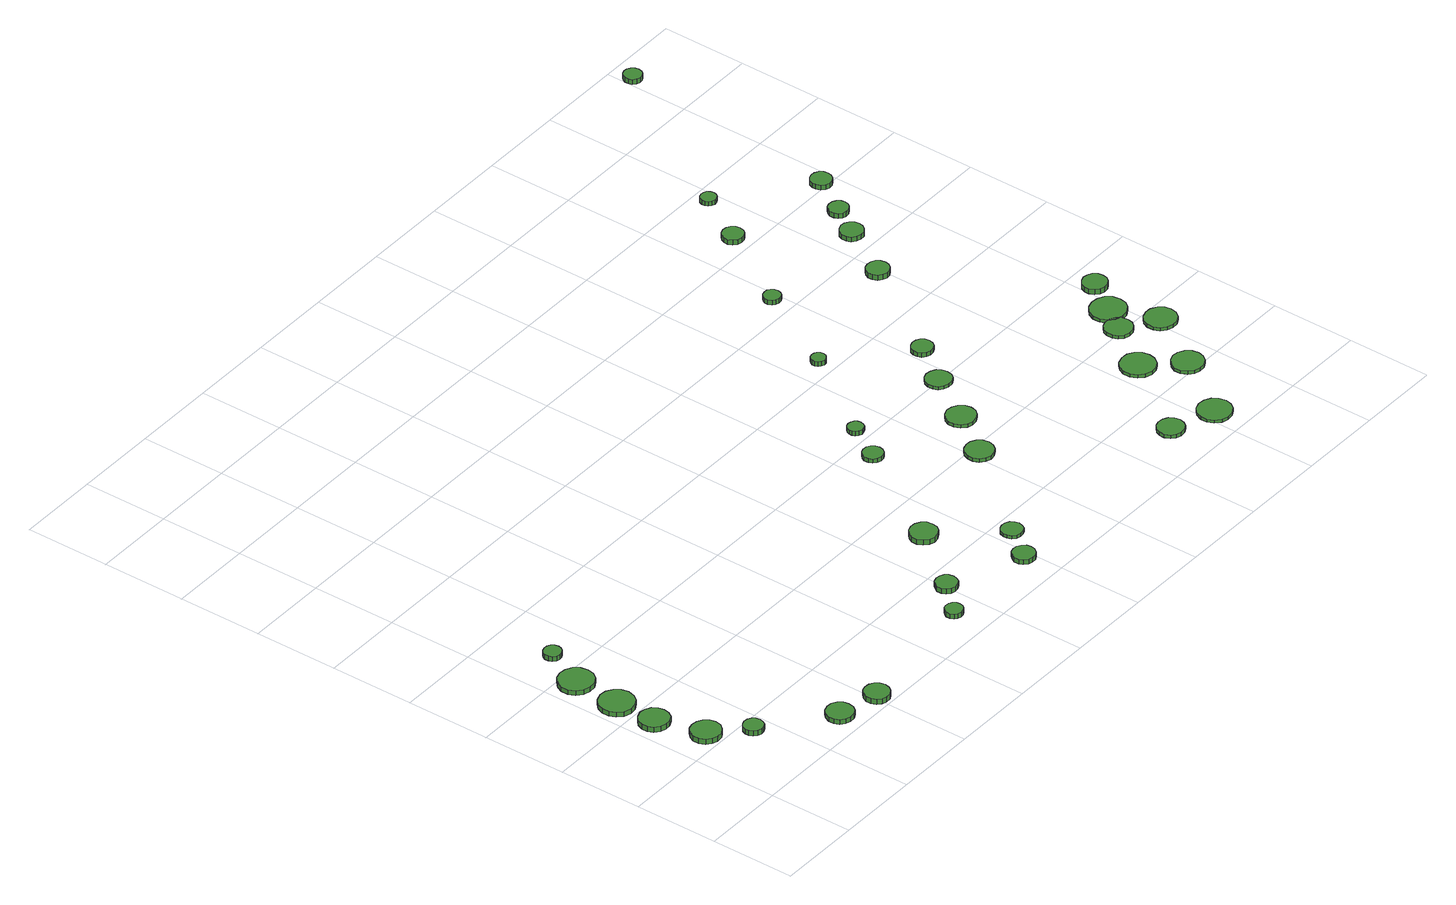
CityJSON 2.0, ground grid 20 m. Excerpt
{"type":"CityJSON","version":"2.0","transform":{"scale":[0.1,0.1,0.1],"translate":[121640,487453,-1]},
"CityObjects":{
"tree1":{"type":"SolitaryVegetationObject","attributes":{"function":"something"},"geometry":[{"type":"MultiSurface","lod":"1","boundaries":[[[0,1,2,3,4,5,6,7,8,9,10,11,12,13,14]],[[15,16,17,18,19,20,21,22,23,24,25,26,27,28,29]],[[0,29,28,1]],[[1,28,27,2]],[[2,27,26,3]],[[3,26,25,4]],[[4,25,24,5]],[[5,24,23,6]],[[6,23,22,7]],[[7,22,21,8]],[[8,21,20,9]],[[9,20,19,10]],[[10,19,18,11]],[[11,18,17,12]],[[12,17,16,13]],[[13,16,15,14]],[[14,15,29,0]]]}]},
"tree2":{"type":"SolitaryVegetationObject","attributes":{"function":"something"},"geometry":[{"type":"MultiSurface","lod":"1","boundaries":[[[30,31,32,33,34,35,36,37,38,39,40,41,42,43,44]],[[45,46,47,48,49,50,51,52,53,54,55,56,57,58,59]],[[30,59,58,31]],[[31,58,57,32]],[[32,57,56,33]],[[33,56,55,34]],[[34,55,54,35]],[[35,54,53,36]],[[36,53,52,37]],[[37,52,51,38]],[[38,51,50,39]],[[39,50,49,40]],[[40,49,48,41]],[[41,48,47,42]],[[42,47,46,43]],[[43,46,45,44]],[[44,45,59,30]]]}]},
"tree3":{"type":"SolitaryVegetationObject","attributes":{"function":"something"},"geometry":[{"type":"MultiSurface","lod":"1","boundaries":[[[60,61,62,63,64,65,66,67,68,69,70,71,72,73,74]],[[75,76,77,78,79,80,81,82,83,84,85,86,87,88,89]],[[60,89,88,61]],[[61,88,87,62]],[[62,87,86,63]],[[63,86,85,64]],[[64,85,84,65]],[[65,84,83,66]],[[66,83,82,67]],[[67,82,81,68]],[[68,81,80,69]],[[69,80,79,70]],[[70,79,78,71]],[[71,78,77,72]],[[72,77,76,73]],[[73,76,75,74]],[[74,75,89,60]]]}]},
"tree4":{"type":"SolitaryVegetationObject","attributes":{"function":"something"},"geometry":[{"type":"MultiSurface","lod":"1","boundaries":[[[90,91,92,93,94,95,96,97,98,99,100,101,102,103,104]],[[105,106,107,108,109,110,111,112,113,114,115,116,117,118,119]],[[90,119,118,91]],[[91,118,117,92]],[[92,117,116,93]],[[93,116,115,94]],[[94,115,114,95]],[[95,114,113,96]],[[96,113,112,97]],[[97,112,111,98]],[[98,111,110,99]],[[99,110,109,100]],[[100,109,108,101]],[[101,108,107,102]],[[102,107,106,103]],[[103,106,105,104]],[[104,105,119,90]]]}]},
"tree5":{"type":"SolitaryVegetationObject","attributes":{"function":"something"},"geometry":[{"type":"MultiSurface","lod":"1","boundaries":[[[120,121,122,123,124,125,126,127,128,129,130,131,132,133,134]],[[135,136,137,138,139,140,141,142,143,144,145,146,147,148,149]],[[120,149,148,121]],[[121,148,147,122]],[[122,147,146,123]],[[123,146,145,124]],[[124,145,144,125]],[[125,144,143,126]],[[126,143,142,127]],[[127,142,141,128]],[[128,141,140,129]],[[129,140,139,130]],[[130,139,138,131]],[[131,138,137,132]],[[132,137,136,133]],[[133,136,135,134]],[[134,135,149,120]]]}]},
"tree6":{"type":"SolitaryVegetationObject","attributes":{"function":"something"},"geometry":[{"type":"MultiSurface","lod":"1","boundaries":[[[150,151,152,153,154,155,156,157,158,159,160,161,162,163,164]],[[165,166,167,168,169,170,171,172,173,174,175,176,177,178,179]],[[150,179,178,151]],[[151,178,177,152]],[[152,177,176,153]],[[153,176,175,154]],[[154,175,174,155]],[[155,174,173,156]],[[156,173,172,157]],[[157,172,171,158]],[[158,171,170,159]],[[159,170,169,160]],[[160,169,168,161]],[[161,168,167,162]],[[162,167,166,163]],[[163,166,165,164]],[[164,165,179,150]]]}]},
"tree7":{"type":"SolitaryVegetationObject","attributes":{"function":"something"},"geometry":[{"type":"MultiSurface","lod":"1","boundaries":[[[180,181,182,183,184,185,186,187,188,189,190,191,192,193,194]],[[195,196,197,198,199,200,201,202,203,204,205,206,207,208,209]],[[180,209,208,181]],[[181,208,207,182]],[[182,207,206,183]],[[183,206,205,184]],[[184,205,204,185]],[[185,204,203,186]],[[186,203,202,187]],[[187,202,201,188]],[[188,201,200,189]],[[189,200,199,190]],[[190,199,198,191]],[[191,198,197,192]],[[192,197,196,193]],[[193,196,195,194]],[[194,195,209,180]]]}]},
"tree8":{"type":"SolitaryVegetationObject","attributes":{"function":"something"},"geometry":[{"type":"MultiSurface","lod":"1","boundaries":[[[210,211,212,213,214,215,216,217,218,219,220,221,222,223,224]],[[225,226,227,228,229,230,231,232,233,234,235,236,237,238,239]],[[210,239,238,211]],[[211,238,237,212]],[[212,237,236,213]],[[213,236,235,214]],[[214,235,234,215]],[[215,234,233,216]],[[216,233,232,217]],[[217,232,231,218]],[[218,231,230,219]],[[219,230,229,220]],[[220,229,228,221]],[[221,228,227,222]],[[222,227,226,223]],[[223,226,225,224]],[[224,225,239,210]]]}]},
"tree9":{"type":"SolitaryVegetationObject","attributes":{"function":"something"},"geometry":[{"type":"MultiSurface","lod":"1","boundaries":[[[240,241,242,243,244,245,246,247,248,249,250,251,252,253,254]],[[255,256,257,258,259,260,261,262,263,264,265,266,267,268,269]],[[240,269,268,241]],[[241,268,267,242]],[[242,267,266,243]],[[243,266,265,244]],[[244,265,264,245]],[[245,264,263,246]],[[246,263,262,247]],[[247,262,261,248]],[[248,261,260,249]],[[249,260,259,250]],[[250,259,258,251]],[[251,258,257,252]],[[252,257,256,253]],[[253,256,255,254]],[[254,255,269,240]]]}]},
"tree10":{"type":"SolitaryVegetationObject","attributes":{"function":"something"},"geometry":[{"type":"MultiSurface","lod":"1","boundaries":[[[270,271,272,273,274,275,276,277,278,279,280,281,282,283,284]],[[285,286,287,288,289,290,291,292,293,294,295,296,297,298,299]],[[270,299,298,271]],[[271,298,297,272]],[[272,297,296,273]],[[273,296,295,274]],[[274,295,294,275]],[[275,294,293,276]],[[276,293,292,277]],[[277,292,291,278]],[[278,291,290,279]],[[279,290,289,280]],[[280,289,288,281]],[[281,288,287,282]],[[282,287,286,283]],[[283,286,285,284]],[[284,285,299,270]]]}]},
"tree11":{"type":"SolitaryVegetationObject","attributes":{"function":"something"},"geometry":[{"type":"MultiSurface","lod":"1","boundaries":[[[300,301,302,303,304,305,306,307,308,309,310,311,312,313,314]],[[315,316,317,318,319,320,321,322,323,324,325,326,327,328,329]],[[300,329,328,301]],[[301,328,327,302]],[[302,327,326,303]],[[303,326,325,304]],[[304,325,324,305]],[[305,324,323,306]],[[306,323,322,307]],[[307,322,321,308]],[[308,321,320,309]],[[309,320,319,310]],[[310,319,318,311]],[[311,318,317,312]],[[312,317,316,313]],[[313,316,315,314]],[[314,315,329,300]]]}]},
"tree12":{"type":"SolitaryVegetationObject","attributes":{"function":"something"},"geometry":[{"type":"MultiSurface","lod":"1","boundaries":[[[330,331,332,333,334,335,336,337,338,339,340,341,342,343,344]],[[345,346,347,348,349,350,351,352,353,354,355,356,357,358,359]],[[330,359,358,331]],[[331,358,357,332]],[[332,357,356,333]],[[333,356,355,334]],[[334,355,354,335]],[[335,354,353,336]],[[336,353,352,337]],[[337,352,351,338]],[[338,351,350,339]],[[339,350,349,340]],[[340,349,348,341]],[[341,348,347,342]],[[342,347,346,343]],[[343,346,345,344]],[[344,345,359,330]]]}]},
"tree13":{"type":"SolitaryVegetationObject","attributes":{"function":"something"},"geometry":[{"type":"MultiSurface","lod":"1","boundaries":[[[360,361,362,363,364,365,366,367,368,369,370,371,372,373,374]],[[375,376,377,378,379,380,381,382,383,384,385,386,387,388,389]],[[360,389,388,361]],[[361,388,387,362]],[[362,387,386,363]],[[363,386,385,364]],[[364,385,384,365]],[[365,384,383,366]],[[366,383,382,367]],[[367,382,381,368]],[[368,381,380,369]],[[369,380,379,370]],[[370,379,378,371]],[[371,378,377,372]],[[372,377,376,373]],[[373,376,375,374]],[[374,375,389,360]]]}]},
"tree14":{"type":"SolitaryVegetationObject","attributes":{"function":"something"},"geometry":[{"type":"MultiSurface","lod":"1","boundaries":[[[390,391,392,393,394,395,396,397,398,399,400,401,402,403,404]],[[405,406,407,408,409,410,411,412,413,414,415,416,417,418,419]],[[390,419,418,391]],[[391,418,417,392]],[[392,417,416,393]],[[393,416,415,394]],[[394,415,414,395]],[[395,414,413,396]],[[396,413,412,397]],[[397,412,411,398]],[[398,411,410,399]],[[399,410,409,400]],[[400,409,408,401]],[[401,408,407,402]],[[402,407,406,403]],[[403,406,405,404]],[[404,405,419,390]]]}]},
"tree15":{"type":"SolitaryVegetationObject","attributes":{"function":"something"},"geometry":[{"type":"MultiSurface","lod":"1","boundaries":[[[420,421,422,423,424,425,426,427,428,429,430,431,432,433,434]],[[435,436,437,438,439,440,441,442,443,444,445,446,447,448,449]],[[420,449,448,421]],[[421,448,447,422]],[[422,447,446,423]],[[423,446,445,424]],[[424,445,444,425]],[[425,444,443,426]],[[426,443,442,427]],[[427,442,441,428]],[[428,441,440,429]],[[429,440,439,430]],[[430,439,438,431]],[[431,438,437,432]],[[432,437,436,433]],[[433,436,435,434]],[[434,435,449,420]]]}]},
"tree16":{"type":"SolitaryVegetationObject","attributes":{"function":"something"},"geometry":[{"type":"MultiSurface","lod":"1","boundaries":[[[450,451,452,453,454,455,456,457,458,459,460,461,462,463,464]],[[465,466,467,468,469,470,471,472,473,474,475,476,477,478,479]],[[450,479,478,451]],[[451,478,477,452]],[[452,477,476,453]],[[453,476,475,454]],[[454,475,474,455]],[[455,474,473,456]],[[456,473,472,457]],[[457,472,471,458]],[[458,471,470,459]],[[459,470,469,460]],[[460,469,468,461]],[[461,468,467,462]],[[462,467,466,463]],[[463,466,465,464]],[[464,465,479,450]]]}]},
"tree17":{"type":"SolitaryVegetationObject","attributes":{"function":"something"},"geometry":[{"type":"MultiSurface","lod":"1","boundaries":[[[480,481,482,483,484,485,486,487,488,489,490,491,492,493,494]],[[495,496,497,498,499,500,501,502,503,504,505,506,507,508,509]],[[480,509,508,481]],[[481,508,507,482]],[[482,507,506,483]],[[483,506,505,484]],[[484,505,504,485]],[[485,504,503,486]],[[486,503,502,487]],[[487,502,501,488]],[[488,501,500,489]],[[489,500,499,490]],[[490,499,498,491]],[[491,498,497,492]],[[492,497,496,493]],[[493,496,495,494]],[[494,495,509,480]]]}]},
"tree18":{"type":"SolitaryVegetationObject","attributes":{"function":"something"},"geometry":[{"type":"MultiSurface","lod":"1","boundaries":[[[510,511,512,513,514,515,516,517,518,519,520,521,522,523,524]],[[525,526,527,528,529,530,531,532,533,534,535,536,537,538,539]],[[510,539,538,511]],[[511,538,537,512]],[[512,537,536,513]],[[513,536,535,514]],[[514,535,534,515]],[[515,534,533,516]],[[516,533,532,517]],[[517,532,531,518]],[[518,531,530,519]],[[519,530,529,520]],[[520,529,528,521]],[[521,528,527,522]],[[522,527,526,523]],[[523,526,525,524]],[[524,525,539,510]]]}]},
"tree19":{"type":"SolitaryVegetationObject","attributes":{"function":"something"},"geometry":[{"type":"MultiSurface","lod":"1","boundaries":[[[540,541,542,543,544,545,546,547,548,549,550,551,552,553,554]],[[555,556,557,558,559,560,561,562,563,564,565,566,567,568,569]],[[540,569,568,541]],[[541,568,567,542]],[[542,567,566,543]],[[543,566,565,544]],[[544,565,564,545]],[[545,564,563,546]],[[546,563,562,547]],[[547,562,561,548]],[[548,561,560,549]],[[549,560,559,550]],[[550,559,558,551]],[[551,558,557,552]],[[552,557,556,553]],[[553,556,555,554]],[[554,555,569,540]]]}]},
"tree20":{"type":"SolitaryVegetationObject","attributes":{"function":"something"},"geometry":[{"type":"MultiSurface","lod":"1","boundaries":[[[570,571,572,573,574,575,576,577,578,579,580,581,582,583,584]],[[585,586,587,588,589,590,591,592,593,594,595,596,597,598,599]],[[570,599,598,571]],[[571,598,597,572]],[[572,597,596,573]],[[573,596,595,574]],[[574,595,594,575]],[[575,594,593,576]],[[576,593,592,577]],[[577,592,591,578]],[[578,591,590,579]],[[579,590,589,580]],[[580,589,588,581]],[[581,588,587,582]],[[582,587,586,583]],[[583,586,585,584]],[[584,585,599,570]]]}]},
"tree21":{"type":"SolitaryVegetationObject","attributes":{"function":"something"},"geometry":[{"type":"MultiSurface","lod":"1","boundaries":[[[600,601,602,603,604,605,606,607,608,609,610,611,612,613,614]],[[615,616,617,618,619,620,621,622,623,624,625,626,627,628,629]],[[600,629,628,601]],[[601,628,627,602]],[[602,627,626,603]],[[603,626,625,604]],[[604,625,624,605]],[[605,624,623,606]],[[606,623,622,607]],[[607,622,621,608]],[[608,621,620,609]],[[609,620,619,610]],[[610,619,618,611]],[[611,618,617,612]],[[612,617,616,613]],[[613,616,615,614]],[[614,615,629,600]]]}]},
"tree22":{"type":"SolitaryVegetationObject","attributes":{"function":"something"},"geometry":[{"type":"MultiSurface","lod":"1","boundaries":[[[630,631,632,633,634,635,636,637,638,639,640,641,642,643,644]],[[645,646,647,648,649,650,651,652,653,654,655,656,657,658,659]],[[630,659,658,631]],[[631,658,657,632]],[[632,657,656,633]],[[633,656,655,634]],[[634,655,654,635]],[[635,654,653,636]],[[636,653,652,637]],[[637,652,651,638]],[[638,651,650,639]],[[639,650,649,640]],[[640,649,648,641]],[[641,648,647,642]],[[642,647,646,643]],[[643,646,645,644]],[[644,645,659,630]]]}]},
"tree23":{"type":"SolitaryVegetationObject","attributes":{"function":"something"},"geometry":[{"type":"MultiSurface","lod":"1","boundaries":[[[660,661,662,663,664,665,666,667,668,669,670,671,672,673,674]],[[675,676,677,678,679,680,681,682,683,684,685,686,687,688,689]],[[660,689,688,661]],[[661,688,687,662]],[[662,687,686,663]],[[663,686,685,664]],[[664,685,684,665]],[[665,684,683,666]],[[666,683,682,667]],[[667,682,681,668]],[[668,681,680,669]],[[669,680,679,670]],[[670,679,678,671]],[[671,678,677,672]],[[672,677,676,673]],[[673,676,675,674]],[[674,675,689,660]]]}]},
"tree24":{"type":"SolitaryVegetationObject","attributes":{"function":"something"},"geometry":[{"type":"MultiSurface","lod":"1","boundaries":[[[690,691,692,693,694,695,696,697,698,699,700,701,702,703,704]],[[705,706,707,708,709,710,711,712,713,714,715,716,717,718,719]],[[690,719,718,691]],[[691,718,717,692]],[[692,717,716,693]],[[693,716,715,694]],[[694,715,714,695]],[[695,714,713,696]],[[696,713,712,697]],[[697,712,711,698]],[[698,711,710,699]],[[699,710,709,700]],[[700,709,708,701]],[[701,708,707,702]],[[702,707,706,703]],[[703,706,705,704]],[[704,705,719,690]]]}]},
"tree25":{"type":"SolitaryVegetationObject","attributes":{"function":"something"},"geometry":[{"type":"MultiSurface","lod":"1","boundaries":[[[720,721,722,723,724,725,726,727,728,729,730,731,732,733,734]],[[735,736,737,738,739,740,741,742,743,744,745,746,747,748,749]],[[720,749,748,721]],[[721,748,747,722]],[[722,747,746,723]],[[723,746,745,724]],[[724,745,744,725]],[[725,744,743,726]],[[726,743,742,727]],[[727,742,741,728]],[[728,741,740,729]],[[729,740,739,730]],[[730,739,738,731]],[[731,738,737,732]],[[732,737,736,733]],[[733,736,735,734]],[[734,735,749,720]]]}]},
"tree26":{"type":"SolitaryVegetationObject","attributes":{"function":"something"},"geometry":[{"type":"MultiSurface","lod":"1","boundaries":[[[750,751,752,753,754,755,756,757,758,759,760,761,762,763,764]],[[765,766,767,768,769,770,771,772,773,774,775,776,777,778,779]],[[750,779,778,751]],[[751,778,777,752]],[[752,777,776,753]],[[753,776,775,754]],[[754,775,774,755]],[[755,774,773,756]],[[756,773,772,757]],[[757,772,771,758]],[[758,771,770,759]],[[759,770,769,760]],[[760,769,768,761]],[[761,768,767,762]],[[762,767,766,763]],[[763,766,765,764]],[[764,765,779,750]]]}]},
"tree27":{"type":"SolitaryVegetationObject","attributes":{"function":"something"},"geometry":[{"type":"MultiSurface","lod":"1","boundaries":[[[780,781,782,783,784,785,786,787,788,789,790,791,792,793,794]],[[795,796,797,798,799,800,801,802,803,804,805,806,807,808,809]],[[780,809,808,781]],[[781,808,807,782]],[[782,807,806,783]],[[783,806,805,784]],[[784,805,804,785]],[[785,804,803,786]],[[786,803,802,787]],[[787,802,801,788]],[[788,801,800,789]],[[789,800,799,790]],[[790,799,798,791]],[[791,798,797,792]],[[792,797,796,793]],[[793,796,795,794]],[[794,795,809,780]]]}]},
"tree28":{"type":"SolitaryVegetationObject","attributes":{"function":"something"},"geometry":[{"type":"MultiSurface","lod":"1","boundaries":[[[810,811,812,813,814,815,816,817,818,819,820,821,822,823,824]],[[825,826,827,828,829,830,831,832,833,834,835,836,837,838,839]],[[810,839,838,811]],[[811,838,837,812]],[[812,837,836,813]],[[813,836,835,814]],[[814,835,834,815]],[[815,834,833,816]],[[816,833,832,817]],[[817,832,831,818]],[[818,831,830,819]],[[819,830,829,820]],[[820,829,828,821]],[[821,828,827,822]],[[822,827,826,823]],[[823,826,825,824]],[[824,825,839,810]]]}]},
"tree29":{"type":"SolitaryVegetationObject","attributes":{"function":"something"},"geometry":[{"type":"MultiSurface","lod":"1","boundaries":[[[840,841,842,843,844,845,846,847,848,849,850,851,852,853,854]],[[855,856,857,858,859,860,861,862,863,864,865,866,867,868,869]],[[840,869,868,841]],[[841,868,867,842]],[[842,867,866,843]],[[843,866,865,844]],[[844,865,864,845]],[[845,864,863,846]],[[846,863,862,847]],[[847,862,861,848]],[[848,861,860,849]],[[849,860,859,850]],[[850,859,858,851]],[[851,858,857,852]],[[852,857,856,853]],[[853,856,855,854]],[[854,855,869,840]]]}]},
"tree30":{"type":"SolitaryVegetationObject","attributes":{"function":"something"},"geometry":[{"type":"MultiSurface","lod":"1","boundaries":[[[870,871,872,873,874,875,876,877,878,879,880,881,882,883,884]],[[885,886,887,888,889,890,891,892,893,894,895,896,897,898,899]],[[870,899,898,871]],[[871,898,897,872]],[[872,897,896,873]],[[873,896,895,874]],[[874,895,894,875]],[[875,894,893,876]],[[876,893,892,877]],[[877,892,891,878]],[[878,891,890,879]],[[879,890,889,880]],[[880,889,888,881]],[[881,888,887,882]],[[882,887,886,883]],[[883,886,885,884]],[[884,885,899,870]]]}]},
"tree31":{"type":"SolitaryVegetationObject","attributes":{"function":"something"},"geometry":[{"type":"MultiSurface","lod":"1","boundaries":[[[900,901,902,903,904,905,906,907,908,909,910,911,912,913,914]],[[915,916,917,918,919,920,921,922,923,924,925,926,927,928,929]],[[900,929,928,901]],[[901,928,927,902]],[[902,927,926,903]],[[903,926,925,904]],[[904,925,924,905]],[[905,924,923,906]],[[906,923,922,907]],[[907,922,921,908]],[[908,921,920,909]],[[909,920,919,910]],[[910,919,918,911]],[[911,918,917,912]],[[912,917,916,913]],[[913,916,915,914]],[[914,915,929,900]]]}]},
"tree32":{"type":"SolitaryVegetationObject","attributes":{"function":"something"},"geometry":[{"type":"MultiSurface","lod":"1","boundaries":[[[930,931,932,933,934,935,936,937,938,939,940,941,942,943,944]],[[945,946,947,948,949,950,951,952,953,954,955,956,957,958,959]],[[930,959,958,931]],[[931,958,957,932]],[[932,957,956,933]],[[933,956,955,934]],[[934,955,954,935]],[[935,954,953,936]],[[936,953,952,937]],[[937,952,951,938]],[[938,951,950,939]],[[939,950,949,940]],[[940,949,948,941]],[[941,948,947,942]],[[942,947,946,943]],[[943,946,945,944]],[[944,945,959,930]]]}]},
"tree33":{"type":"SolitaryVegetationObject","attributes":{"function":"something"},"geometry":[{"type":"MultiSurface","lod":"1","boundaries":[[[960,961,962,963,964,965,966,967,968,969,970,971,972,973,974]],[[975,976,977,978,979,980,981,982,983,984,985,986,987,988,989]],[[960,989,988,961]],[[961,988,987,962]],[[962,987,986,963]],[[963,986,985,964]],[[964,985,984,965]],[[965,984,983,966]],[[966,983,982,967]],[[967,982,981,968]],[[968,981,980,969]],[[969,980,979,970]],[[970,979,978,971]],[[971,978,977,972]],[[972,977,976,973]],[[973,976,975,974]],[[974,975,989,960]]]}]},
"tree34":{"type":"SolitaryVegetationObject","attributes":{"function":"something"},"geometry":[{"type":"MultiSurface","lod":"1","boundaries":[[[990,991,992,993,994,995,996,997,998,999,1000,1001,1002,1003,1004]],[[1005,1006,1007,1008,1009,1010,1011,1012,1013,1014,1015,1016,1017,1018,1019]],[[990,1019,1018,991]],[[991,1018,1017,992]],[[992,1017,1016,993]],[[993,1016,1015,994]],[[994,1015,1014,995]],[[995,1014,1013,996]],[[996,1013,1012,997]],[[997,1012,1011,998]],[[998,1011,1010,999]],[[999,1010,1009,1000]],[[1000,1009,1008,1001]],[[1001,1008,1007,1002]],[[1002,1007,1006,1003]],[[1003,1006,1005,1004]],[[1004,1005,1019,990]]]}]},
"tree35":{"type":"SolitaryVegetationObject","attributes":{"function":"something"},"geometry":[{"type":"MultiSurface","lod":"1","boundaries":[[[1020,1021,1022,1023,1024,1025,1026,1027,1028,1029,1030,1031,1032,1033,1034]],[[1035,1036,1037,1038,1039,1040,1041,1042,1043,1044,1045,1046,1047,1048,1049]],[[1020,1049,1048,1021]],[[1021,1048,1047,1022]],[[1022,1047,1046,1023]],[[1023,1046,1045,1024]],[[1024,1045,1044,1025]],[[1025,1044,1043,1026]],[[1026,1043,1042,1027]],[[1027,1042,1041,1028]],[[1028,1041,1040,1029]],[[1029,1040,1039,1030]],[[1030,1039,1038,1031]],[[1031,1038,1037,1032]],[[1032,1037,1036,1033]],[[1033,1036,1035,1034]],[[1034,1035,1049,1020]]]}]},
"tree36":{"type":"SolitaryVegetationObject","attributes":{"function":"something"},"geometry":[{"type":"MultiSurface","lod":"1","boundaries":[[[1050,1051,1052,1053,1054,1055,1056,1057,1058,1059,1060,1061,1062,1063,1064]],[[1065,1066,1067,1068,1069,1070,1071,1072,1073,1074,1075,1076,1077,1078,1079]],[[1050,1079,1078,1051]],[[1051,1078,1077,1052]],[[1052,1077,1076,1053]],[[1053,1076,1075,1054]],[[1054,1075,1074,1055]],[[1055,1074,1073,1056]],[[1056,1073,1072,1057]],[[1057,1072,1071,1058]],[[1058,1071,1070,1059]],[[1059,1070,1069,1060]],[[1060,1069,1068,1061]],[[1061,1068,1067,1062]],[[1062,1067,1066,1063]],[[1063,1066,1065,1064]],[[1064,1065,1079,1050]]]}]}
},
"vertices":[
[116,236,25],[113,250,25],[104,261,25],[92,268,25],[77,270,25],[64,266,25],[53,256,25],[47,243,25],[47,228,25],[53,215,25],[64,206,25],[77,201,25],[92,203,25],[104,210,25],[113,221,25],[113,221,12],[104,210,12],[92,203,12],[77,201,12],[64,206,12],[53,215,12],[47,228,12],[47,243,12],[53,256,12],[64,266,12],[77,270,12],[92,268,12],[104,261,12],[113,250,12],[116,236,12],
[85,348,24],[82,362,24],[74,374,24],[61,381,24],[47,383,24],[33,378,24],[22,369,24],[16,355,24],[16,341,24],[22,328,24],[33,318,24],[47,314,24],[61,315,24],[74,322,24],[82,334,24],[82,334,11],[74,322,11],[61,315,11],[47,314,11],[33,318,11],[22,328,11],[16,341,11],[16,355,11],[22,369,11],[33,378,11],[47,383,11],[61,381,11],[74,374,11],[82,362,11],[85,348,11],
[88,444,26],[84,461,26],[74,474,26],[60,483,26],[43,485,26],[26,479,26],[14,468,26],[7,452,26],[7,435,26],[14,420,26],[26,408,26],[43,403,26],[60,405,26],[74,413,26],[84,427,26],[84,427,14],[74,413,14],[60,405,14],[43,403,14],[26,408,14],[14,420,14],[7,435,14],[7,452,14],[14,468,14],[26,479,14],[43,485,14],[60,483,14],[74,474,14],[84,461,14],[88,444,14],
[178,167,25],[176,177,25],[171,184,25],[162,189,25],[153,190,25],[144,187,25],[137,181,25],[133,172,25],[133,162,25],[137,154,25],[144,147,25],[153,144,25],[162,145,25],[171,150,25],[176,158,25],[176,158,12],[171,150,12],[162,145,12],[153,144,12],[144,147,12],[137,154,12],[133,162,12],[133,172,12],[137,181,12],[144,187,12],[153,190,12],[162,189,12],[171,184,12],[176,177,12],[178,167,12],
[98,558,25],[95,575,25],[85,589,25],[70,597,25],[53,599,25],[37,594,25],[24,582,25],[17,567,25],[17,550,25],[24,534,25],[37,523,25],[53,518,25],[70,519,25],[85,528,25],[95,542,25],[95,542,13],[85,528,13],[70,519,13],[53,518,13],[37,523,13],[24,534,13],[17,550,13],[17,567,13],[24,582,13],[37,594,13],[53,599,13],[70,597,13],[85,589,13],[95,575,13],[98,558,13],
[128,658,24],[126,667,24],[121,674,24],[113,678,24],[105,679,24],[97,676,24],[90,670,24],[87,663,24],[87,654,24],[90,646,24],[97,640,24],[105,638,24],[113,639,24],[121,643,24],[126,650,24],[126,650,12],[121,643,12],[113,639,12],[105,638,12],[97,640,12],[90,646,12],[87,654,12],[87,663,12],[90,670,12],[97,676,12],[105,679,12],[113,678,12],[121,674,12],[126,667,12],[128,658,12],
[336,54,23],[334,67,23],[326,77,23],[315,84,23],[302,85,23],[289,81,23],[280,72,23],[274,60,23],[274,47,23],[280,35,23],[289,27,23],[302,23,23],[315,24,23],[326,30,23],[334,41,23],[334,41,11],[326,30,11],[315,24,11],[302,23,11],[289,27,11],[280,35,11],[274,47,11],[274,60,11],[280,72,11],[289,81,11],[302,85,11],[315,84,11],[326,77,11],[334,67,11],[336,54,11],
[436,34,23],[433,46,23],[426,56,23],[416,62,23],[403,63,23],[392,60,23],[383,51,23],[378,40,23],[378,28,23],[383,17,23],[392,9,23],[403,5,23],[416,6,23],[426,12,23],[433,22,23],[433,22,10],[426,12,10],[416,6,10],[403,5,10],[392,9,10],[383,17,10],[378,28,10],[378,40,10],[383,51,10],[392,60,10],[403,63,10],[416,62,10],[426,56,10],[433,46,10],[436,34,10],
[750,77,28],[749,85,28],[743,92,28],[736,96,28],[727,97,28],[719,95,28],[713,89,28],[709,81,28],[709,72,28],[713,64,28],[719,59,28],[727,56,28],[736,57,28],[743,61,28],[749,68,28],[749,68,16],[743,61,16],[736,57,16],[727,56,16],[719,59,16],[713,64,16],[709,72,16],[709,81,16],[713,89,16],[719,95,16],[727,97,16],[736,96,16],[743,92,16],[749,85,16],[750,77,16],
[821,147,26],[819,158,26],[813,166,26],[804,171,26],[793,172,26],[783,169,26],[776,162,26],[771,153,26],[771,142,26],[776,132,26],[783,125,26],[793,122,26],[804,123,26],[813,128,26],[819,137,26],[819,137,13],[813,128,13],[804,123,13],[793,122,13],[783,125,13],[776,132,13],[771,142,13],[771,153,13],[776,162,13],[783,169,13],[793,172,13],[804,171,13],[813,166,13],[819,158,13],[821,147,13],
[945,297,21],[943,310,21],[935,320,21],[923,327,21],[910,328,21],[898,324,21],[888,315,21],[882,303,21],[882,290,21],[888,278,21],[898,269,21],[910,265,21],[923,266,21],[935,273,21],[943,284,21],[943,284,8],[935,273,8],[923,266,8],[910,265,8],[898,269,8],[888,278,8],[882,290,8],[882,303,8],[888,315,8],[898,324,8],[910,328,8],[923,327,8],[935,320,8],[943,310,8],[945,297,8],
[1009,86,19],[1007,97,19],[1000,105,19],[991,111,19],[980,112,19],[970,109,19],[962,101,19],[957,91,19],[957,80,19],[962,71,19],[970,63,19],[980,60,19],[991,61,19],[1000,66,19],[1007,75,19],[1007,75,7],[1000,66,7],[991,61,7],[980,60,7],[970,63,7],[962,71,7],[957,80,7],[957,91,7],[962,101,7],[970,109,7],[980,112,7],[991,111,7],[1000,105,7],[1007,97,7],[1009,86,7],
[1064,159,15],[1061,169,15],[1055,178,15],[1046,183,15],[1036,184,15],[1026,181,15],[1018,174,15],[1014,164,15],[1014,154,15],[1018,144,15],[1026,137,15],[1036,134,15],[1046,135,15],[1055,140,15],[1061,149,15],[1061,149,7],[1055,140,7],[1046,135,7],[1036,134,7],[1026,137,7],[1018,144,7],[1014,154,7],[1014,164,7],[1018,174,7],[1026,181,7],[1036,184,7],[1046,183,7],[1055,178,7],[1061,169,7],[1064,159,7],
[1096,550,17],[1094,560,17],[1088,568,17],[1080,573,17],[1070,574,17],[1061,571,17],[1053,564,17],[1049,555,17],[1049,545,17],[1053,536,17],[1061,530,17],[1070,527,17],[1080,528,17],[1088,533,17],[1094,541,17],[1094,541,7],[1088,533,7],[1080,528,7],[1070,527,7],[1061,530,7],[1053,536,7],[1049,545,7],[1049,555,7],[1053,564,7],[1061,571,7],[1070,574,7],[1080,573,7],[1088,568,7],[1094,560,7],[1096,550,7],
[1141,634,18],[1139,641,18],[1135,647,18],[1128,651,18],[1120,652,18],[1113,650,18],[1107,644,18],[1104,637,18],[1104,630,18],[1107,623,18],[1113,618,18],[1120,615,18],[1128,616,18],[1135,620,18],[1139,626,18],[1139,626,7],[1135,620,7],[1128,616,7],[1120,615,7],[1113,618,7],[1107,623,7],[1104,630,7],[1104,637,7],[1107,644,7],[1113,650,7],[1120,652,7],[1128,651,7],[1135,647,7],[1139,641,7],[1141,634,7],
[1250,380,16],[1247,394,16],[1239,405,16],[1227,412,16],[1214,413,16],[1201,409,16],[1190,400,16],[1185,387,16],[1185,373,16],[1190,361,16],[1201,352,16],[1214,347,16],[1227,349,16],[1239,356,16],[1247,367,16],[1247,367,7],[1239,356,7],[1227,349,7],[1214,347,7],[1201,352,7],[1190,361,7],[1185,373,7],[1185,387,7],[1190,400,7],[1201,409,7],[1214,413,7],[1227,412,7],[1239,405,7],[1247,394,7],[1250,380,7],
[1325,484,15],[1322,498,15],[1313,510,15],[1301,517,15],[1286,519,15],[1273,514,15],[1262,505,15],[1256,492,15],[1256,477,15],[1262,464,15],[1273,454,15],[1286,450,15],[1301,452,15],[1313,459,15],[1322,470,15],[1322,470,7],[1313,459,7],[1301,452,7],[1286,450,7],[1273,454,7],[1262,464,7],[1256,477,7],[1256,492,7],[1262,505,7],[1273,514,7],[1286,519,7],[1301,517,7],[1313,510,7],[1322,498,7],[1325,484,7],
[1277,836,25],[1276,843,25],[1272,849,25],[1266,852,25],[1259,853,25],[1252,851,25],[1247,846,25],[1244,840,25],[1244,833,25],[1247,826,25],[1252,822,25],[1259,819,25],[1266,820,25],[1272,824,25],[1276,829,25],[1276,829,13],[1272,824,13],[1266,820,13],[1259,819,13],[1252,822,13],[1247,826,13],[1244,833,13],[1244,840,13],[1247,846,13],[1252,851,13],[1259,853,13],[1266,852,13],[1272,849,13],[1276,843,13],[1277,836,13],
[1394,600,15],[1392,612,15],[1385,622,15],[1374,628,15],[1361,630,15],[1349,626,15],[1340,617,15],[1335,606,15],[1335,593,15],[1340,582,15],[1349,574,15],[1361,570,15],[1374,571,15],[1385,577,15],[1392,587,15],[1392,587,7],[1385,577,7],[1374,571,7],[1361,570,7],[1349,574,7],[1340,582,7],[1335,593,7],[1335,606,7],[1340,617,7],[1349,626,7],[1361,630,7],[1374,628,7],[1385,622,7],[1392,612,7],[1394,600,7],
[1554,110,16],[1551,123,16],[1544,133,16],[1533,139,16],[1520,141,16],[1508,137,16],[1498,128,16],[1493,116,16],[1493,104,16],[1498,92,16],[1508,84,16],[1520,80,16],[1533,81,16],[1544,87,16],[1551,98,16],[1551,98,7],[1544,87,7],[1533,81,7],[1520,80,7],[1508,84,7],[1498,92,7],[1493,104,7],[1493,116,7],[1498,128,7],[1508,137,7],[1520,141,7],[1533,139,7],[1544,133,7],[1551,123,7],[1554,110,7],
[1455,693,18],[1453,703,18],[1447,711,18],[1438,716,18],[1428,717,18],[1418,714,18],[1410,707,18],[1406,698,18],[1406,688,18],[1410,678,18],[1418,671,18],[1428,668,18],[1438,669,18],[1447,674,18],[1453,683,18],[1453,683,7],[1447,674,7],[1438,669,7],[1428,668,7],[1418,671,7],[1410,678,7],[1406,688,7],[1406,698,7],[1410,707,7],[1418,714,7],[1428,717,7],[1438,716,7],[1447,711,7],[1453,703,7],[1455,693,7],
[1668,75,14],[1664,91,14],[1655,104,14],[1641,112,14],[1624,114,14],[1609,109,14],[1597,98,14],[1590,83,14],[1590,67,14],[1597,52,14],[1609,41,14],[1624,36,14],[1641,38,14],[1655,46,14],[1664,59,14],[1664,59,7],[1655,46,7],[1641,38,7],[1624,36,7],[1609,41,7],[1597,52,7],[1590,67,7],[1590,83,7],[1597,98,7],[1609,109,7],[1624,114,7],[1641,112,7],[1655,104,7],[1664,91,7],[1668,75,7],
[1397,1047,23],[1395,1055,23],[1391,1061,23],[1384,1066,23],[1376,1066,23],[1368,1064,23],[1362,1058,23],[1358,1051,23],[1358,1043,23],[1362,1035,23],[1368,1030,23],[1376,1027,23],[1384,1028,23],[1391,1032,23],[1395,1039,23],[1395,1039,11],[1391,1032,11],[1384,1028,11],[1376,1027,11],[1368,1030,11],[1362,1035,11],[1358,1043,11],[1358,1051,11],[1362,1058,11],[1368,1064,11],[1376,1066,11],[1384,1066,11],[1391,1061,11],[1395,1055,11],[1397,1047,11],
[1697,298,15],[1694,315,15],[1684,328,15],[1670,337,15],[1653,338,15],[1637,333,15],[1625,322,15],[1618,307,15],[1618,290,15],[1625,275,15],[1637,264,15],[1653,258,15],[1670,260,15],[1684,268,15],[1694,282,15],[1694,282,7],[1684,268,7],[1670,260,7],[1653,258,7],[1637,264,7],[1625,275,7],[1618,290,7],[1618,307,7],[1625,322,7],[1637,333,7],[1653,338,7],[1670,337,7],[1684,328,7],[1694,315,7],[1697,298,7],
[1765,221,15],[1762,236,15],[1753,248,15],[1739,256,15],[1724,258,15],[1710,253,15],[1699,243,15],[1692,229,15],[1692,214,15],[1699,200,15],[1710,189,15],[1724,185,15],[1739,186,15],[1753,194,15],[1762,206,15],[1762,206,7],[1753,194,7],[1739,186,7],[1724,185,7],[1710,189,7],[1699,200,7],[1692,214,7],[1692,229,7],[1699,243,7],[1710,253,7],[1724,258,7],[1739,256,7],[1753,248,7],[1762,236,7],[1765,221,7],
[1768,409,15],[1765,422,15],[1757,433,15],[1746,440,15],[1732,441,15],[1719,437,15],[1709,428,15],[1704,416,15],[1704,402,15],[1709,390,15],[1719,381,15],[1732,377,15],[1746,378,15],[1757,385,15],[1765,396,15],[1765,396,7],[1757,385,7],[1746,378,7],[1732,377,7],[1719,381,7],[1709,390,7],[1704,402,7],[1704,416,7],[1709,428,7],[1719,437,7],[1732,441,7],[1746,440,7],[1757,433,7],[1765,422,7],[1768,409,7],
[1609,925,26],[1607,936,26],[1601,945,26],[1591,950,26],[1580,951,26],[1570,948,26],[1562,941,26],[1557,931,26],[1557,920,26],[1562,910,26],[1570,903,26],[1580,899,26],[1591,900,26],[1601,906,26],[1607,915,26],[1607,915,13],[1601,906,13],[1591,900,13],[1580,899,13],[1570,903,13],[1562,910,13],[1557,920,13],[1557,931,13],[1562,941,13],[1570,948,13],[1580,951,13],[1591,950,13],[1601,945,13],[1607,936,13],[1609,925,13],
[1528,1245,19],[1526,1255,19],[1520,1264,19],[1511,1269,19],[1501,1270,19],[1491,1267,19],[1484,1260,19],[1479,1250,19],[1479,1240,19],[1484,1231,19],[1491,1224,19],[1501,1221,19],[1511,1222,19],[1520,1227,19],[1526,1235,19],[1526,1235,7],[1520,1227,7],[1511,1222,7],[1501,1221,7],[1491,1224,7],[1484,1231,7],[1479,1240,7],[1479,1250,7],[1484,1260,7],[1491,1267,7],[1501,1270,7],[1511,1269,7],[1520,1264,7],[1526,1255,7],[1528,1245,7],
[1814,464,16],[1811,481,16],[1801,495,16],[1786,503,16],[1769,505,16],[1753,500,16],[1740,489,16],[1733,473,16],[1733,456,16],[1740,440,16],[1753,429,16],[1769,424,16],[1786,426,16],[1801,434,16],[1811,448,16],[1811,448,7],[1801,434,7],[1786,426,7],[1769,424,7],[1753,429,7],[1740,440,7],[1733,456,7],[1733,473,7],[1740,489,7],[1753,500,7],[1769,505,7],[1786,503,7],[1801,495,7],[1811,481,7],[1814,464,7],
[1852,359,15],[1849,374,15],[1840,386,15],[1826,394,15],[1811,395,15],[1796,390,15],[1785,380,15],[1779,366,15],[1779,351,15],[1785,337,15],[1796,327,15],[1811,322,15],[1826,323,15],[1840,331,15],[1849,343,15],[1849,343,7],[1840,331,7],[1826,323,7],[1811,322,7],[1796,327,7],[1785,337,7],[1779,351,7],[1779,366,7],[1785,380,7],[1796,390,7],[1811,395,7],[1826,394,7],[1840,386,7],[1849,374,7],[1852,359,7],
[1691,1056,19],[1689,1067,19],[1682,1076,19],[1673,1082,19],[1662,1083,19],[1651,1079,19],[1642,1072,19],[1638,1062,19],[1638,1050,19],[1642,1040,19],[1651,1033,19],[1662,1029,19],[1673,1030,19],[1682,1036,19],[1689,1045,19],[1689,1045,7],[1682,1036,7],[1673,1030,7],[1662,1029,7],[1651,1033,7],[1642,1040,7],[1638,1050,7],[1638,1062,7],[1642,1072,7],[1651,1079,7],[1662,1083,7],[1673,1082,7],[1682,1076,7],[1689,1067,7],[1691,1056,7],
[1593,1364,19],[1591,1371,19],[1587,1378,19],[1580,1381,19],[1573,1382,19],[1565,1380,19],[1559,1375,19],[1556,1368,19],[1556,1360,19],[1559,1353,19],[1565,1348,19],[1573,1345,19],[1580,1346,19],[1587,1350,19],[1591,1356,19],[1591,1356,8],[1587,1350,8],[1580,1346,8],[1573,1345,8],[1565,1348,8],[1559,1353,8],[1556,1360,8],[1556,1368,8],[1559,1375,8],[1565,1380,8],[1573,1382,8],[1580,1381,8],[1587,1378,8],[1591,1371,8],[1593,1364,8],
[1851,538,23],[1849,549,23],[1842,559,23],[1832,564,23],[1820,566,23],[1809,562,23],[1800,554,23],[1795,543,23],[1795,532,23],[1800,521,23],[1809,513,23],[1820,509,23],[1832,511,23],[1842,517,23],[1849,526,23],[1849,526,10],[1842,517,10],[1832,511,10],[1820,509,10],[1809,513,10],[1800,521,10],[1795,532,10],[1795,543,10],[1800,554,10],[1809,562,10],[1820,566,10],[1832,564,10],[1842,559,10],[1849,549,10],[1851,538,10],
[1734,1126,18],[1732,1135,18],[1726,1143,18],[1718,1148,18],[1708,1149,18],[1699,1146,18],[1692,1139,18],[1688,1131,18],[1688,1121,18],[1692,1112,18],[1699,1106,18],[1708,1103,18],[1718,1104,18],[1726,1109,18],[1732,1116,18],[1732,1116,6],[1726,1109,6],[1718,1104,6],[1708,1103,6],[1699,1106,6],[1692,1112,6],[1688,1121,6],[1688,1131,6],[1692,1139,6],[1699,1146,6],[1708,1149,6],[1718,1148,6],[1726,1143,6],[1732,1135,6],[1734,1126,6],
[1793,1216,18],[1791,1225,18],[1785,1234,18],[1776,1239,18],[1766,1240,18],[1757,1237,18],[1749,1230,18],[1745,1221,18],[1745,1211,18],[1749,1201,18],[1757,1194,18],[1766,1191,18],[1776,1192,18],[1785,1197,18],[1791,1206,18],[1791,1206,6],[1785,1197,6],[1776,1192,6],[1766,1191,6],[1757,1194,6],[1749,1201,6],[1745,1211,6],[1745,1221,6],[1749,1230,6],[1757,1237,6],[1766,1240,6],[1776,1239,6],[1785,1234,6],[1791,1225,6],[1793,1216,6],
[1835,1745,25],[1833,1753,25],[1828,1760,25],[1820,1765,25],[1812,1766,25],[1804,1763,25],[1797,1757,25],[1794,1749,25],[1794,1741,25],[1797,1733,25],[1804,1727,25],[1812,1724,25],[1820,1725,25],[1828,1729,25],[1833,1736,25],[1833,1736,13],[1828,1729,13],[1820,1725,13],[1812,1724,13],[1804,1727,13],[1797,1733,13],[1794,1741,13],[1794,1749,13],[1797,1757,13],[1804,1763,13],[1812,1766,13],[1820,1765,13],[1828,1760,13],[1833,1753,13],[1835,1745,13]
]}
